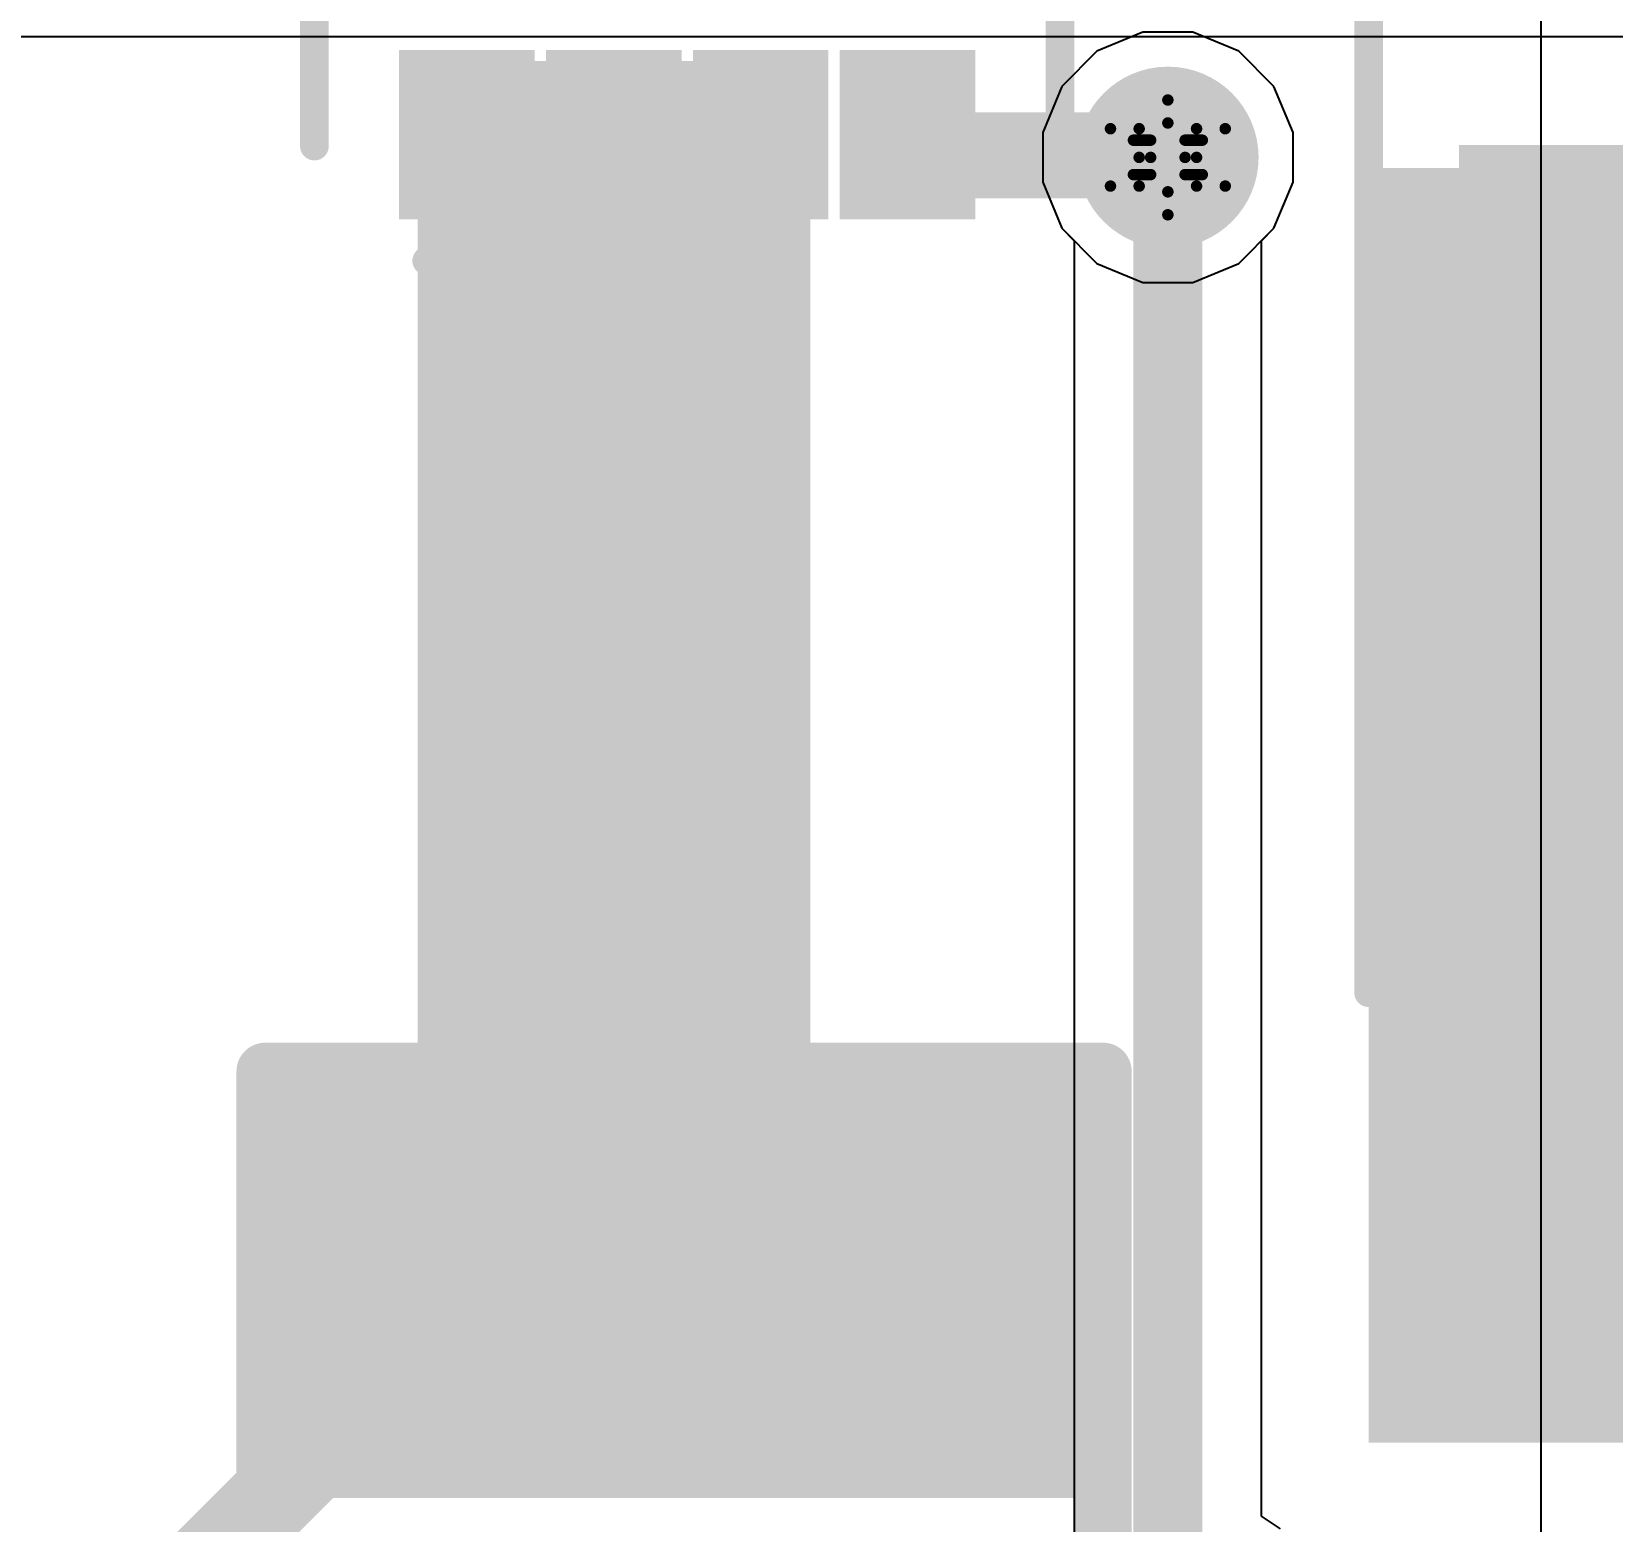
# Model space of a CAD drawing. Header units: inches. Extents: x -5 to 5328, y -4 to 5281.
# Drawn here: x 99.44 to 106.44, y 50.82 to 57.42 of the extents above; entities that cross this region are included whole.
import ezdxf

# ---------------------------------------------------------------- set-up
doc = ezdxf.new("R2010")
doc.units = ezdxf.units.IN
for name, color, linetype in [('Bottom Layer', 5, 'Continuous'), ('Bottom Solder', 6, 'Continuous'), ('Drill Drawing', 1, 'Continuous'), ('Layer 1', 16, 'Continuous'), ('Layer 2', 76, 'Continuous'), ('Top Layer', 1, 'Continuous'), ('Top Overlay', 2, 'Continuous'), ('Top Paste', 8, 'Continuous'), ('Top Solder', 216, 'Continuous'), ('Via Holes', 16, 'Continuous')]:
    doc.layers.add(name, color=color, linetype=linetype)
doc.styles.add('Arial', font='', dxfattribs={"height": 0.2})
doc.styles.get('Arial').set_extended_font_data('Arial')

# ---------------------------------------------------------------- blocks, each defined once
blk = doc.blocks.new('RES_2512_91')
at = {"layer": 'Top Layer'}
for points in [[(-4.05, 1.7), (-2.45, 1.7), (-2.45, -1.7), (-4.05, -1.7)], [(2.45, 1.7), (4.05, 1.7), (4.05, -1.7), (2.45, -1.7)]]:
    blk.add_hatch(color=1, dxfattribs=at).paths.add_polyline_path(points)
at = {"layer": 'Top Paste'}
for points in [[(-4.05, 1.7), (-2.45, 1.7), (-2.45, -1.7), (-4.05, -1.7)], [(2.45, 1.7), (4.05, 1.7), (4.05, -1.7), (2.45, -1.7)]]:
    blk.add_hatch(color=8, dxfattribs=at).paths.add_polyline_path(points)
at = {"layer": 'Top Solder'}
for points in [[(-4.1516, 1.8016), (-2.3484, 1.8016), (-2.3484, -1.8016), (-4.1516, -1.8016)], [(2.3484, 1.8016), (4.1516, 1.8016), (4.1516, -1.8016), (2.3484, -1.8016)]]:
    blk.add_hatch(color=216, dxfattribs=at).paths.add_polyline_path(points)
at = {"layer": 'Top Overlay'}
for points in [[(-4.2418, 1.8542, 0.254, 0.254, 0), (-4.2418, -1.8542, 0.254, 0.254, 0)], [(-4.2418, 1.8542, 0.254, 0.254, 0), (4.2366, 1.8542, 0.254, 0.254, 0)], [(4.2366, 1.8542, 0.254, 0.254, 0), (4.2366, -1.8542, 0.254, 0.254, 0)], [(-4.2418, -1.8542, 0.254, 0.254, 0), (4.2366, -1.8542, 0.254, 0.254, 0)]]:
    blk.add_lwpolyline(points, format="xyseb", dxfattribs=at)
for points in [[(-4.3053, 1.8542, 0.127, 0.127, 1), (-4.1783, 1.8542, 0.127, 0.127, 1)], [(-4.3053, 1.8542, 0.127, 0.127, 1), (-4.1783, 1.8542, 0.127, 0.127, 1)], [(4.1731, 1.8542, 0.127, 0.127, 1), (4.3001, 1.8542, 0.127, 0.127, 1)], [(4.1731, 1.8542, 0.127, 0.127, 1), (4.3001, 1.8542, 0.127, 0.127, 1)], [(-4.3053, -1.8542, 0.127, 0.127, 1), (-4.1783, -1.8542, 0.127, 0.127, 1)], [(-4.3053, -1.8542, 0.127, 0.127, 1), (-4.1783, -1.8542, 0.127, 0.127, 1)], [(4.1731, -1.8542, 0.127, 0.127, 1), (4.3001, -1.8542, 0.127, 0.127, 1)], [(4.1731, -1.8542, 0.127, 0.127, 1), (4.3001, -1.8542, 0.127, 0.127, 1)]]:
    blk.add_lwpolyline(points, format="xyseb", close=True, dxfattribs=at)
blk = doc.blocks.new('8_VSON_CLIP__3_3_3_3__101')
at = {"layer": 'Top Layer'}
for points in [[(-1.275, 1.225), (-1.275, 0.725), (-1.925, 0.725), (-1.925, 1.225)], [(1.3899, 1.225), (1.3899, -1.225), (-0.5101, -1.225), (-0.5101, 1.225)], [(1.95, 1.225), (1.95, 0.725), (1.25, 0.725), (1.25, 1.225)], [(-1.275, 0.575), (-1.275, 0.075), (-1.925, 0.075), (-1.925, 0.575)], [(1.95, 0.575), (1.95, 0.075), (1.25, 0.075), (1.25, 0.575)], [(-1.275, -0.075), (-1.275, -0.575), (-1.925, -0.575), (-1.925, -0.075)], [(1.95, -0.075), (1.95, -0.575), (1.25, -0.575), (1.25, -0.075)], [(-1.275, -0.725), (-1.275, -1.225), (-1.925, -1.225), (-1.925, -0.725)], [(1.95, -0.725), (1.95, -1.225), (1.25, -1.225), (1.25, -0.725)]]:
    blk.add_hatch(color=1, dxfattribs=at).paths.add_polyline_path(points)
at = {"layer": 'Top Solder'}
for points in [[(-1.225, 1.275), (-1.225, 0.675), (-1.975, 0.675), (-1.975, 1.275)], [(1.4399, 1.275), (1.4399, -1.275), (-0.5601, -1.275), (-0.5601, 1.275)], [(2, 1.275), (2, 0.675), (1.2, 0.675), (1.2, 1.275)], [(-1.225, 0.625), (-1.225, 0.025), (-1.975, 0.025), (-1.975, 0.625)], [(2, 0.625), (2, 0.025), (1.2, 0.025), (1.2, 0.625)], [(-1.225, -0.025), (-1.225, -0.625), (-1.975, -0.625), (-1.975, -0.025)], [(2, -0.025), (2, -0.625), (1.2, -0.625), (1.2, -0.025)], [(-1.225, -0.675), (-1.225, -1.275), (-1.975, -1.275), (-1.975, -0.675)], [(2, -0.675), (2, -1.275), (1.2, -1.275), (1.2, -0.675)]]:
    blk.add_hatch(color=216, dxfattribs=at).paths.add_polyline_path(points)
at = {"layer": 'Top Overlay'}
for points in [[(-1.6508, 1.65, 0.127, 0.127, 0), (1.6492, 1.65, 0.127, 0.127, 0)], [(-2.1588, 1.1528, 0.127, 0.127, 0), (-2.0064, 1.0004, 0.127, 0.127, 0)], [(-2.1588, 1.1528, 0.127, 0.127, 0), (-2.1588, 0.848, 0.127, 0.127, 0)], [(-2.0064, 1.0004, 0.127, 0.127, 0), (-2.1588, 0.848, 0.127, 0.127, 0)], [(1.6492, -1.65, 0.127, 0.127, 0), (-1.6508, -1.65, 0.127, 0.127, 0)]]:
    blk.add_lwpolyline(points, format="xyseb", dxfattribs=at)
for points in [[(-1.6826, 1.65, 0.0635, 0.0635, 1), (-1.6191, 1.65, 0.0635, 0.0635, 1)], [(1.6174, 1.65, 0.0635, 0.0635, 1), (1.6809, 1.65, 0.0635, 0.0635, 1)], [(-2.1905, 1.1528, 0.0635, 0.0635, 1), (-2.127, 1.1528, 0.0635, 0.0635, 1)], [(-2.1905, 1.1528, 0.0635, 0.0635, 1), (-2.127, 1.1528, 0.0635, 0.0635, 1)], [(-2.0381, 1.0004, 0.0635, 0.0635, 1), (-1.9746, 1.0004, 0.0635, 0.0635, 1)], [(-2.0381, 1.0004, 0.0635, 0.0635, 1), (-1.9746, 1.0004, 0.0635, 0.0635, 1)], [(-2.1905, 0.848, 0.0635, 0.0635, 1), (-2.127, 0.848, 0.0635, 0.0635, 1)], [(-2.1905, 0.848, 0.0635, 0.0635, 1), (-2.127, 0.848, 0.0635, 0.0635, 1)], [(-1.6826, -1.65, 0.0635, 0.0635, 1), (-1.6191, -1.65, 0.0635, 0.0635, 1)], [(1.6174, -1.65, 0.0635, 0.0635, 1), (1.6809, -1.65, 0.0635, 0.0635, 1)]]:
    blk.add_lwpolyline(points, format="xyseb", close=True, dxfattribs=at)
blk = doc.blocks.new('FEXL1010A_150M_120')
at = {"layer": 'Top Layer'}
blk.add_hatch(color=1, dxfattribs=at).paths.add_polyline_path([(-5.25, 5.5), (-1.85, 5.5), (-1.85, -5.5), (-5.25, -5.5)])
at = {"layer": 'Top Paste'}
blk.add_hatch(color=8, dxfattribs=at).paths.add_polyline_path([(-5.25, 5.5), (-1.85, 5.5), (-1.85, -5.5), (-5.25, -5.5)])
at = {"layer": 'Top Solder'}
blk.add_hatch(color=216, dxfattribs=at).paths.add_polyline_path([(-5.3516, 5.6016), (-1.7484, 5.6016), (-1.7484, -5.6016), (-5.3516, -5.6016)])
at = {"layer": 'Top Overlay'}
blk.add_lwpolyline([(-5.5, 6.0008, 0.127, 0.127, 0), (5.5, 6.0008, 0.127, 0.127, 0)], format="xyseb", dxfattribs=at)
blk.add_lwpolyline([(-5.5317, 6.0008, 0.0635, 0.0635, 1), (-5.4682, 6.0008, 0.0635, 0.0635, 1)], format="xyseb", close=True, dxfattribs=at)

msp = doc.modelspace()

# ---------------------------------------------------------------- hatches: boundary and pattern name
at = {"layer": 'Bottom Layer'}
h = msp.add_hatch(color=5, dxfattribs=at)
edge = h.paths.add_edge_path()
edge.add_arc((104.4707, 56.8596), 0.3, 0, 360)
at = {"layer": 'Bottom Solder'}
h = msp.add_hatch(color=6, dxfattribs=at)
edge = h.paths.add_edge_path()
edge.add_arc((104.4707, 56.8596), 0.4016, 0, 360)
at = {"layer": 'Layer 1'}
h = msp.add_hatch(color=16, dxfattribs=at)
edge = h.paths.add_edge_path()
edge.add_arc((104.4707, 56.8596), 0.3, 0, 360)
at = {"layer": 'Layer 2'}
h = msp.add_hatch(color=76, dxfattribs=at)
edge = h.paths.add_edge_path()
edge.add_arc((104.4707, 56.8596), 0.3, 0, 360)
at = {"layer": 'Top Layer'}
for points in [[(101.1504, 51.8274), (102.8877, 51.8274), (102.8877, 57.2856), (101.1504, 57.2856)], [(105.3594, 51.1706), (116.8602, 51.1706), (116.8602, 56.8122), (105.3594, 56.8122)]]:
    msp.add_hatch(color=1, dxfattribs=at).paths.add_polyline_path(points)
h = msp.add_hatch(color=1, dxfattribs=at)
edge = h.paths.add_edge_path()
edge.add_arc((104.4707, 56.8596), 0.3, 0, 360)
at = {"layer": 'Top Solder'}
h = msp.add_hatch(color=216, dxfattribs=at)
edge = h.paths.add_edge_path()
edge.add_arc((104.4707, 56.8596), 0.4016, 0, 360)
at = {"layer": 'Via Holes'}
h = msp.add_hatch(color=7, dxfattribs=at)
edge = h.paths.add_edge_path()
edge.add_arc((104.4707, 56.8596), 0.15, 0, 360)

# ---------------------------------------------------------------- linework, layer by layer
at = {"layer": 'Bottom Layer'}
for p, q in [((104.3605, 57.4136), (104.1569, 57.3293)), ((104.5809, 57.4136), (104.3605, 57.4136)), ((104.7845, 57.3293), (104.5809, 57.4136)), ((104.1569, 57.3293), (104.0011, 57.1734)), ((104.9404, 57.1734), (104.7845, 57.3293)), ((104.0011, 57.1734), (103.9167, 56.9698)), ((105.0247, 56.9698), (104.9404, 57.1734)), ((103.9167, 56.9698), (103.9167, 56.7494)), ((105.0247, 56.7494), (105.0247, 56.9698)), ((103.9167, 56.7494), (104.0011, 56.5458)), ((104.9404, 56.5458), (105.0247, 56.7494)), ((104.0011, 56.5458), (104.1569, 56.39)), ((104.7845, 56.39), (104.9404, 56.5458)), ((104.1569, 56.39), (104.3605, 56.3056)), ((104.5809, 56.3056), (104.7845, 56.39)), ((104.3605, 56.3056), (104.5809, 56.3056))]:
    msp.add_line(p, q, dxfattribs=at)
at = {"layer": 'Drill Drawing'}
for points in [[(104.3437, 56.9866, 0.0508, 0.0508, 0), (104.4707, 57.1136, 0.0508, 0.0508, 0)], [(104.4707, 57.1136, 0.0508, 0.0508, 0), (104.5977, 56.9866, 0.0508, 0.0508, 0)], [(104.3945, 56.9358, 0.0508, 0.0508, 0), (104.4707, 57.012, 0.0508, 0.0508, 0)], [(104.4707, 57.012, 0.0508, 0.0508, 0), (104.5469, 56.9358, 0.0508, 0.0508, 0)], [(104.2167, 56.9866, 0.0508, 0.0508, 0), (104.3437, 56.8596, 0.0508, 0.0508, 0)], [(104.2167, 56.9866, 0.0508, 0.0508, 0), (104.3437, 56.9866, 0.0508, 0.0508, 0)], [(104.3183, 56.9358, 0.0508, 0.0508, 0), (104.3945, 56.8596, 0.0508, 0.0508, 0)], [(104.3183, 56.9358, 0.0508, 0.0508, 0), (104.3945, 56.9358, 0.0508, 0.0508, 0)], [(104.5469, 56.9358, 0.0508, 0.0508, 0), (104.6231, 56.9358, 0.0508, 0.0508, 0)], [(104.5469, 56.8596, 0.0508, 0.0508, 0), (104.6231, 56.9358, 0.0508, 0.0508, 0)], [(104.5977, 56.9866, 0.0508, 0.0508, 0), (104.7247, 56.9866, 0.0508, 0.0508, 0)], [(104.5977, 56.8596, 0.0508, 0.0508, 0), (104.7247, 56.9866, 0.0508, 0.0508, 0)], [(104.2167, 56.7326, 0.0508, 0.0508, 0), (104.3437, 56.8596, 0.0508, 0.0508, 0)], [(104.3183, 56.7834, 0.0508, 0.0508, 0), (104.3945, 56.8596, 0.0508, 0.0508, 0)], [(104.5469, 56.8596, 0.0508, 0.0508, 0), (104.6231, 56.7834, 0.0508, 0.0508, 0)], [(104.5977, 56.8596, 0.0508, 0.0508, 0), (104.7247, 56.7326, 0.0508, 0.0508, 0)], [(104.2167, 56.7326, 0.0508, 0.0508, 0), (104.3437, 56.7326, 0.0508, 0.0508, 0)], [(104.3183, 56.7834, 0.0508, 0.0508, 0), (104.3945, 56.7834, 0.0508, 0.0508, 0)], [(104.3437, 56.7326, 0.0508, 0.0508, 0), (104.4707, 56.6056, 0.0508, 0.0508, 0)], [(104.3945, 56.7834, 0.0508, 0.0508, 0), (104.4707, 56.7072, 0.0508, 0.0508, 0)], [(104.4707, 56.7072, 0.0508, 0.0508, 0), (104.5469, 56.7834, 0.0508, 0.0508, 0)], [(104.4707, 56.6056, 0.0508, 0.0508, 0), (104.5977, 56.7326, 0.0508, 0.0508, 0)], [(104.5469, 56.7834, 0.0508, 0.0508, 0), (104.6231, 56.7834, 0.0508, 0.0508, 0)], [(104.5977, 56.7326, 0.0508, 0.0508, 0), (104.7247, 56.7326, 0.0508, 0.0508, 0)]]:
    msp.add_lwpolyline(points, format="xyseb", dxfattribs=at)
for points in [[(104.458, 57.1136, 0.0254, 0.0254, 1), (104.4834, 57.1136, 0.0254, 0.0254, 1)], [(104.458, 57.1136, 0.0254, 0.0254, 1), (104.4834, 57.1136, 0.0254, 0.0254, 1)], [(104.458, 57.012, 0.0254, 0.0254, 1), (104.4834, 57.012, 0.0254, 0.0254, 1)], [(104.458, 57.012, 0.0254, 0.0254, 1), (104.4834, 57.012, 0.0254, 0.0254, 1)], [(104.204, 56.9866, 0.0254, 0.0254, 1), (104.2294, 56.9866, 0.0254, 0.0254, 1)], [(104.204, 56.9866, 0.0254, 0.0254, 1), (104.2294, 56.9866, 0.0254, 0.0254, 1)], [(104.3056, 56.9358, 0.0254, 0.0254, 1), (104.331, 56.9358, 0.0254, 0.0254, 1)], [(104.3056, 56.9358, 0.0254, 0.0254, 1), (104.331, 56.9358, 0.0254, 0.0254, 1)], [(104.331, 56.9866, 0.0254, 0.0254, 1), (104.3564, 56.9866, 0.0254, 0.0254, 1)], [(104.331, 56.9866, 0.0254, 0.0254, 1), (104.3564, 56.9866, 0.0254, 0.0254, 1)], [(104.3818, 56.9358, 0.0254, 0.0254, 1), (104.4072, 56.9358, 0.0254, 0.0254, 1)], [(104.3818, 56.9358, 0.0254, 0.0254, 1), (104.4072, 56.9358, 0.0254, 0.0254, 1)], [(104.5342, 56.9358, 0.0254, 0.0254, 1), (104.5596, 56.9358, 0.0254, 0.0254, 1)], [(104.5342, 56.9358, 0.0254, 0.0254, 1), (104.5596, 56.9358, 0.0254, 0.0254, 1)], [(104.585, 56.9866, 0.0254, 0.0254, 1), (104.6104, 56.9866, 0.0254, 0.0254, 1)], [(104.585, 56.9866, 0.0254, 0.0254, 1), (104.6104, 56.9866, 0.0254, 0.0254, 1)], [(104.6104, 56.9358, 0.0254, 0.0254, 1), (104.6358, 56.9358, 0.0254, 0.0254, 1)], [(104.6104, 56.9358, 0.0254, 0.0254, 1), (104.6358, 56.9358, 0.0254, 0.0254, 1)], [(104.712, 56.9866, 0.0254, 0.0254, 1), (104.7374, 56.9866, 0.0254, 0.0254, 1)], [(104.712, 56.9866, 0.0254, 0.0254, 1), (104.7374, 56.9866, 0.0254, 0.0254, 1)], [(104.331, 56.8596, 0.0254, 0.0254, 1), (104.3564, 56.8596, 0.0254, 0.0254, 1)], [(104.331, 56.8596, 0.0254, 0.0254, 1), (104.3564, 56.8596, 0.0254, 0.0254, 1)], [(104.3818, 56.8596, 0.0254, 0.0254, 1), (104.4072, 56.8596, 0.0254, 0.0254, 1)], [(104.3818, 56.8596, 0.0254, 0.0254, 1), (104.4072, 56.8596, 0.0254, 0.0254, 1)], [(104.5342, 56.8596, 0.0254, 0.0254, 1), (104.5596, 56.8596, 0.0254, 0.0254, 1)], [(104.5342, 56.8596, 0.0254, 0.0254, 1), (104.5596, 56.8596, 0.0254, 0.0254, 1)], [(104.585, 56.8596, 0.0254, 0.0254, 1), (104.6104, 56.8596, 0.0254, 0.0254, 1)], [(104.585, 56.8596, 0.0254, 0.0254, 1), (104.6104, 56.8596, 0.0254, 0.0254, 1)], [(104.204, 56.7326, 0.0254, 0.0254, 1), (104.2294, 56.7326, 0.0254, 0.0254, 1)], [(104.204, 56.7326, 0.0254, 0.0254, 1), (104.2294, 56.7326, 0.0254, 0.0254, 1)], [(104.3056, 56.7834, 0.0254, 0.0254, 1), (104.331, 56.7834, 0.0254, 0.0254, 1)], [(104.3056, 56.7834, 0.0254, 0.0254, 1), (104.331, 56.7834, 0.0254, 0.0254, 1)], [(104.331, 56.7326, 0.0254, 0.0254, 1), (104.3564, 56.7326, 0.0254, 0.0254, 1)], [(104.331, 56.7326, 0.0254, 0.0254, 1), (104.3564, 56.7326, 0.0254, 0.0254, 1)], [(104.3818, 56.7834, 0.0254, 0.0254, 1), (104.4072, 56.7834, 0.0254, 0.0254, 1)], [(104.3818, 56.7834, 0.0254, 0.0254, 1), (104.4072, 56.7834, 0.0254, 0.0254, 1)], [(104.5342, 56.7834, 0.0254, 0.0254, 1), (104.5596, 56.7834, 0.0254, 0.0254, 1)], [(104.5342, 56.7834, 0.0254, 0.0254, 1), (104.5596, 56.7834, 0.0254, 0.0254, 1)], [(104.585, 56.7326, 0.0254, 0.0254, 1), (104.6104, 56.7326, 0.0254, 0.0254, 1)], [(104.585, 56.7326, 0.0254, 0.0254, 1), (104.6104, 56.7326, 0.0254, 0.0254, 1)], [(104.6104, 56.7834, 0.0254, 0.0254, 1), (104.6358, 56.7834, 0.0254, 0.0254, 1)], [(104.6104, 56.7834, 0.0254, 0.0254, 1), (104.6358, 56.7834, 0.0254, 0.0254, 1)], [(104.712, 56.7326, 0.0254, 0.0254, 1), (104.7374, 56.7326, 0.0254, 0.0254, 1)], [(104.712, 56.7326, 0.0254, 0.0254, 1), (104.7374, 56.7326, 0.0254, 0.0254, 1)], [(104.458, 56.7072, 0.0254, 0.0254, 1), (104.4834, 56.7072, 0.0254, 0.0254, 1)], [(104.458, 56.7072, 0.0254, 0.0254, 1), (104.4834, 56.7072, 0.0254, 0.0254, 1)], [(104.458, 56.6056, 0.0254, 0.0254, 1), (104.4834, 56.6056, 0.0254, 0.0254, 1)], [(104.458, 56.6056, 0.0254, 0.0254, 1), (104.4834, 56.6056, 0.0254, 0.0254, 1)]]:
    msp.add_lwpolyline(points, format="xyseb", close=True, dxfattribs=at)
at = {"layer": 'Layer 1'}
for p, q in [((104.3605, 57.4136), (104.1569, 57.3293)), ((104.5809, 57.4136), (104.3605, 57.4136)), ((104.7845, 57.3293), (104.5809, 57.4136)), ((104.1569, 57.3293), (104.0011, 57.1734)), ((104.9404, 57.1734), (104.7845, 57.3293)), ((104.0011, 57.1734), (103.9167, 56.9698)), ((105.0247, 56.9698), (104.9404, 57.1734)), ((103.9167, 56.9698), (103.9167, 56.7494)), ((105.0247, 56.7494), (105.0247, 56.9698)), ((103.9167, 56.7494), (104.0011, 56.5458)), ((104.9404, 56.5458), (105.0247, 56.7494)), ((104.0011, 56.5458), (104.1569, 56.39)), ((104.7845, 56.39), (104.9404, 56.5458)), ((104.1569, 56.39), (104.3605, 56.3056)), ((104.5809, 56.3056), (104.7845, 56.39)), ((104.3605, 56.3056), (104.5809, 56.3056))]:
    msp.add_line(p, q, dxfattribs=at)
at = {"layer": 'Layer 2'}
for p, q in [((106.1212, 105.1306), (106.1212, 37.3286)), ((104.3605, 57.4136), (104.1569, 57.3293)), ((104.5809, 57.4136), (104.3605, 57.4136)), ((104.7845, 57.3293), (104.5809, 57.4136)), ((104.1569, 57.3293), (104.0011, 57.1734)), ((104.9404, 57.1734), (104.7845, 57.3293)), ((104.0011, 57.1734), (103.9167, 56.9698)), ((105.0247, 56.9698), (104.9404, 57.1734)), ((103.9167, 56.9698), (103.9167, 56.7494)), ((105.0247, 56.7494), (105.0247, 56.9698)), ((103.9167, 56.7494), (104.0011, 56.5458)), ((104.9404, 56.5458), (105.0247, 56.7494)), ((104.0011, 56.5458), (104.0564, 56.4905)), ((104.8851, 56.4905), (104.9404, 56.5458)), ((104.0564, 56.4905), (104.0564, 49.8873)), ((104.8851, 50.846), (104.8851, 56.4905)), ((104.9696, 50.7896), (104.8851, 50.846))]:
    msp.add_line(p, q, dxfattribs=at)
msp.add_lwpolyline([(104.4707, 49.5182, 0.3048, 0.3048, 0), (104.4707, 56.8596, 0.3048, 0.3048, 0)], format="xyseb", dxfattribs=at)
msp.add_lwpolyline([(104.3945, 56.8596, 0.1524, 0.1524, 1), (104.5469, 56.8596, 0.1524, 0.1524, 1)], format="xyseb", close=True, dxfattribs=at)
at = {"layer": 'Top Layer'}
msp.add_line((89.3552, 57.3946), (119.3565, 57.3946), dxfattribs=at)
for points in [[(101.3682, 56.9606, 0.381, 0.381, 0), (102.0182, 56.9606, 0.381, 0.381, 0)], [(102.0182, 52.1387, 0.381, 0.381, 0), (102.0182, 56.9606, 0.381, 0.381, 0)], [(102.0182, 56.9606, 0.381, 0.381, 0), (102.6682, 56.9606, 0.381, 0.381, 0)], [(103.3182, 56.9281, 0.381, 0.381, 0), (103.3182, 56.9606, 0.381, 0.381, 0)], [(103.3182, 56.9281, 0.381, 0.381, 0), (103.3777, 56.8686, 0.381, 0.381, 0)], [(103.3777, 56.8686, 0.381, 0.381, 0), (104.4618, 56.8686, 0.381, 0.381, 0)], [(102.0182, 52.1387, 0.381, 0.381, 0), (102.3295, 51.8274, 0.381, 0.381, 0)], [(101.72, 51.2179, 0.381, 0.381, 0), (102.3295, 51.8274, 0.381, 0.381, 0)], [(99.9048, 50.3242, 0.381, 0.381, 0), (100.7985, 51.2179, 0.381, 0.381, 0)], [(100.7985, 51.2179, 0.381, 0.381, 0), (101.72, 51.2179, 0.381, 0.381, 0)]]:
    msp.add_lwpolyline(points, format="xyseb", dxfattribs=at)
for points in [[(101.273, 56.9606, 0.1905, 0.1905, 1), (101.4635, 56.9606, 0.1905, 0.1905, 1)], [(101.923, 56.9606, 0.1905, 0.1905, 1), (102.1135, 56.9606, 0.1905, 0.1905, 1)], [(101.923, 56.9606, 0.1905, 0.1905, 1), (102.1135, 56.9606, 0.1905, 0.1905, 1)], [(101.923, 56.9606, 0.1905, 0.1905, 1), (102.1135, 56.9606, 0.1905, 0.1905, 1)], [(102.573, 56.9606, 0.1905, 0.1905, 1), (102.7635, 56.9606, 0.1905, 0.1905, 1)], [(103.2229, 56.9606, 0.1905, 0.1905, 1), (103.4134, 56.9606, 0.1905, 0.1905, 1)], [(103.2229, 56.9281, 0.1905, 0.1905, 1), (103.4134, 56.9281, 0.1905, 0.1905, 1)], [(103.2229, 56.9281, 0.1905, 0.1905, 1), (103.4134, 56.9281, 0.1905, 0.1905, 1)], [(103.2824, 56.8686, 0.1905, 0.1905, 1), (103.4729, 56.8686, 0.1905, 0.1905, 1)], [(103.2824, 56.8686, 0.1905, 0.1905, 1), (103.4729, 56.8686, 0.1905, 0.1905, 1)], [(104.3665, 56.8686, 0.1905, 0.1905, 1), (104.557, 56.8686, 0.1905, 0.1905, 1)], [(101.923, 52.1387, 0.1905, 0.1905, 1), (102.1135, 52.1387, 0.1905, 0.1905, 1)], [(101.923, 52.1387, 0.1905, 0.1905, 1), (102.1135, 52.1387, 0.1905, 0.1905, 1)], [(102.2343, 51.8274, 0.1905, 0.1905, 1), (102.4248, 51.8274, 0.1905, 0.1905, 1)], [(102.2343, 51.8274, 0.1905, 0.1905, 1), (102.4248, 51.8274, 0.1905, 0.1905, 1)], [(100.7033, 51.2179, 0.1905, 0.1905, 1), (100.8938, 51.2179, 0.1905, 0.1905, 1)], [(100.7033, 51.2179, 0.1905, 0.1905, 1), (100.8938, 51.2179, 0.1905, 0.1905, 1)], [(101.6248, 51.2179, 0.1905, 0.1905, 1), (101.8153, 51.2179, 0.1905, 0.1905, 1)], [(101.6248, 51.2179, 0.1905, 0.1905, 1), (101.8153, 51.2179, 0.1905, 0.1905, 1)]]:
    msp.add_lwpolyline(points, format="xyseb", close=True, dxfattribs=at)

# ---------------------------------------------------------------- block references
at = {"rotation": 90}
for name, p in [('FEXL1010A_150M_120', (111.3602, 58.6622)), ('8_VSON_CLIP__3_3_3_3__101', (102.3432, 58.5606)), ('RES_2512_91', (102.3295, 48.5774))]:
    msp.add_blockref(name, p, dxfattribs=at)

# ---------------------------------------------------------------- texts
at = {"layer": 'Top Overlay', "style": 'Arial'}
msp.add_text('U1', height=1.016, dxfattribs=at).set_placement((105.8317, 51.3466))

doc.saveas('drawing.dxf')
